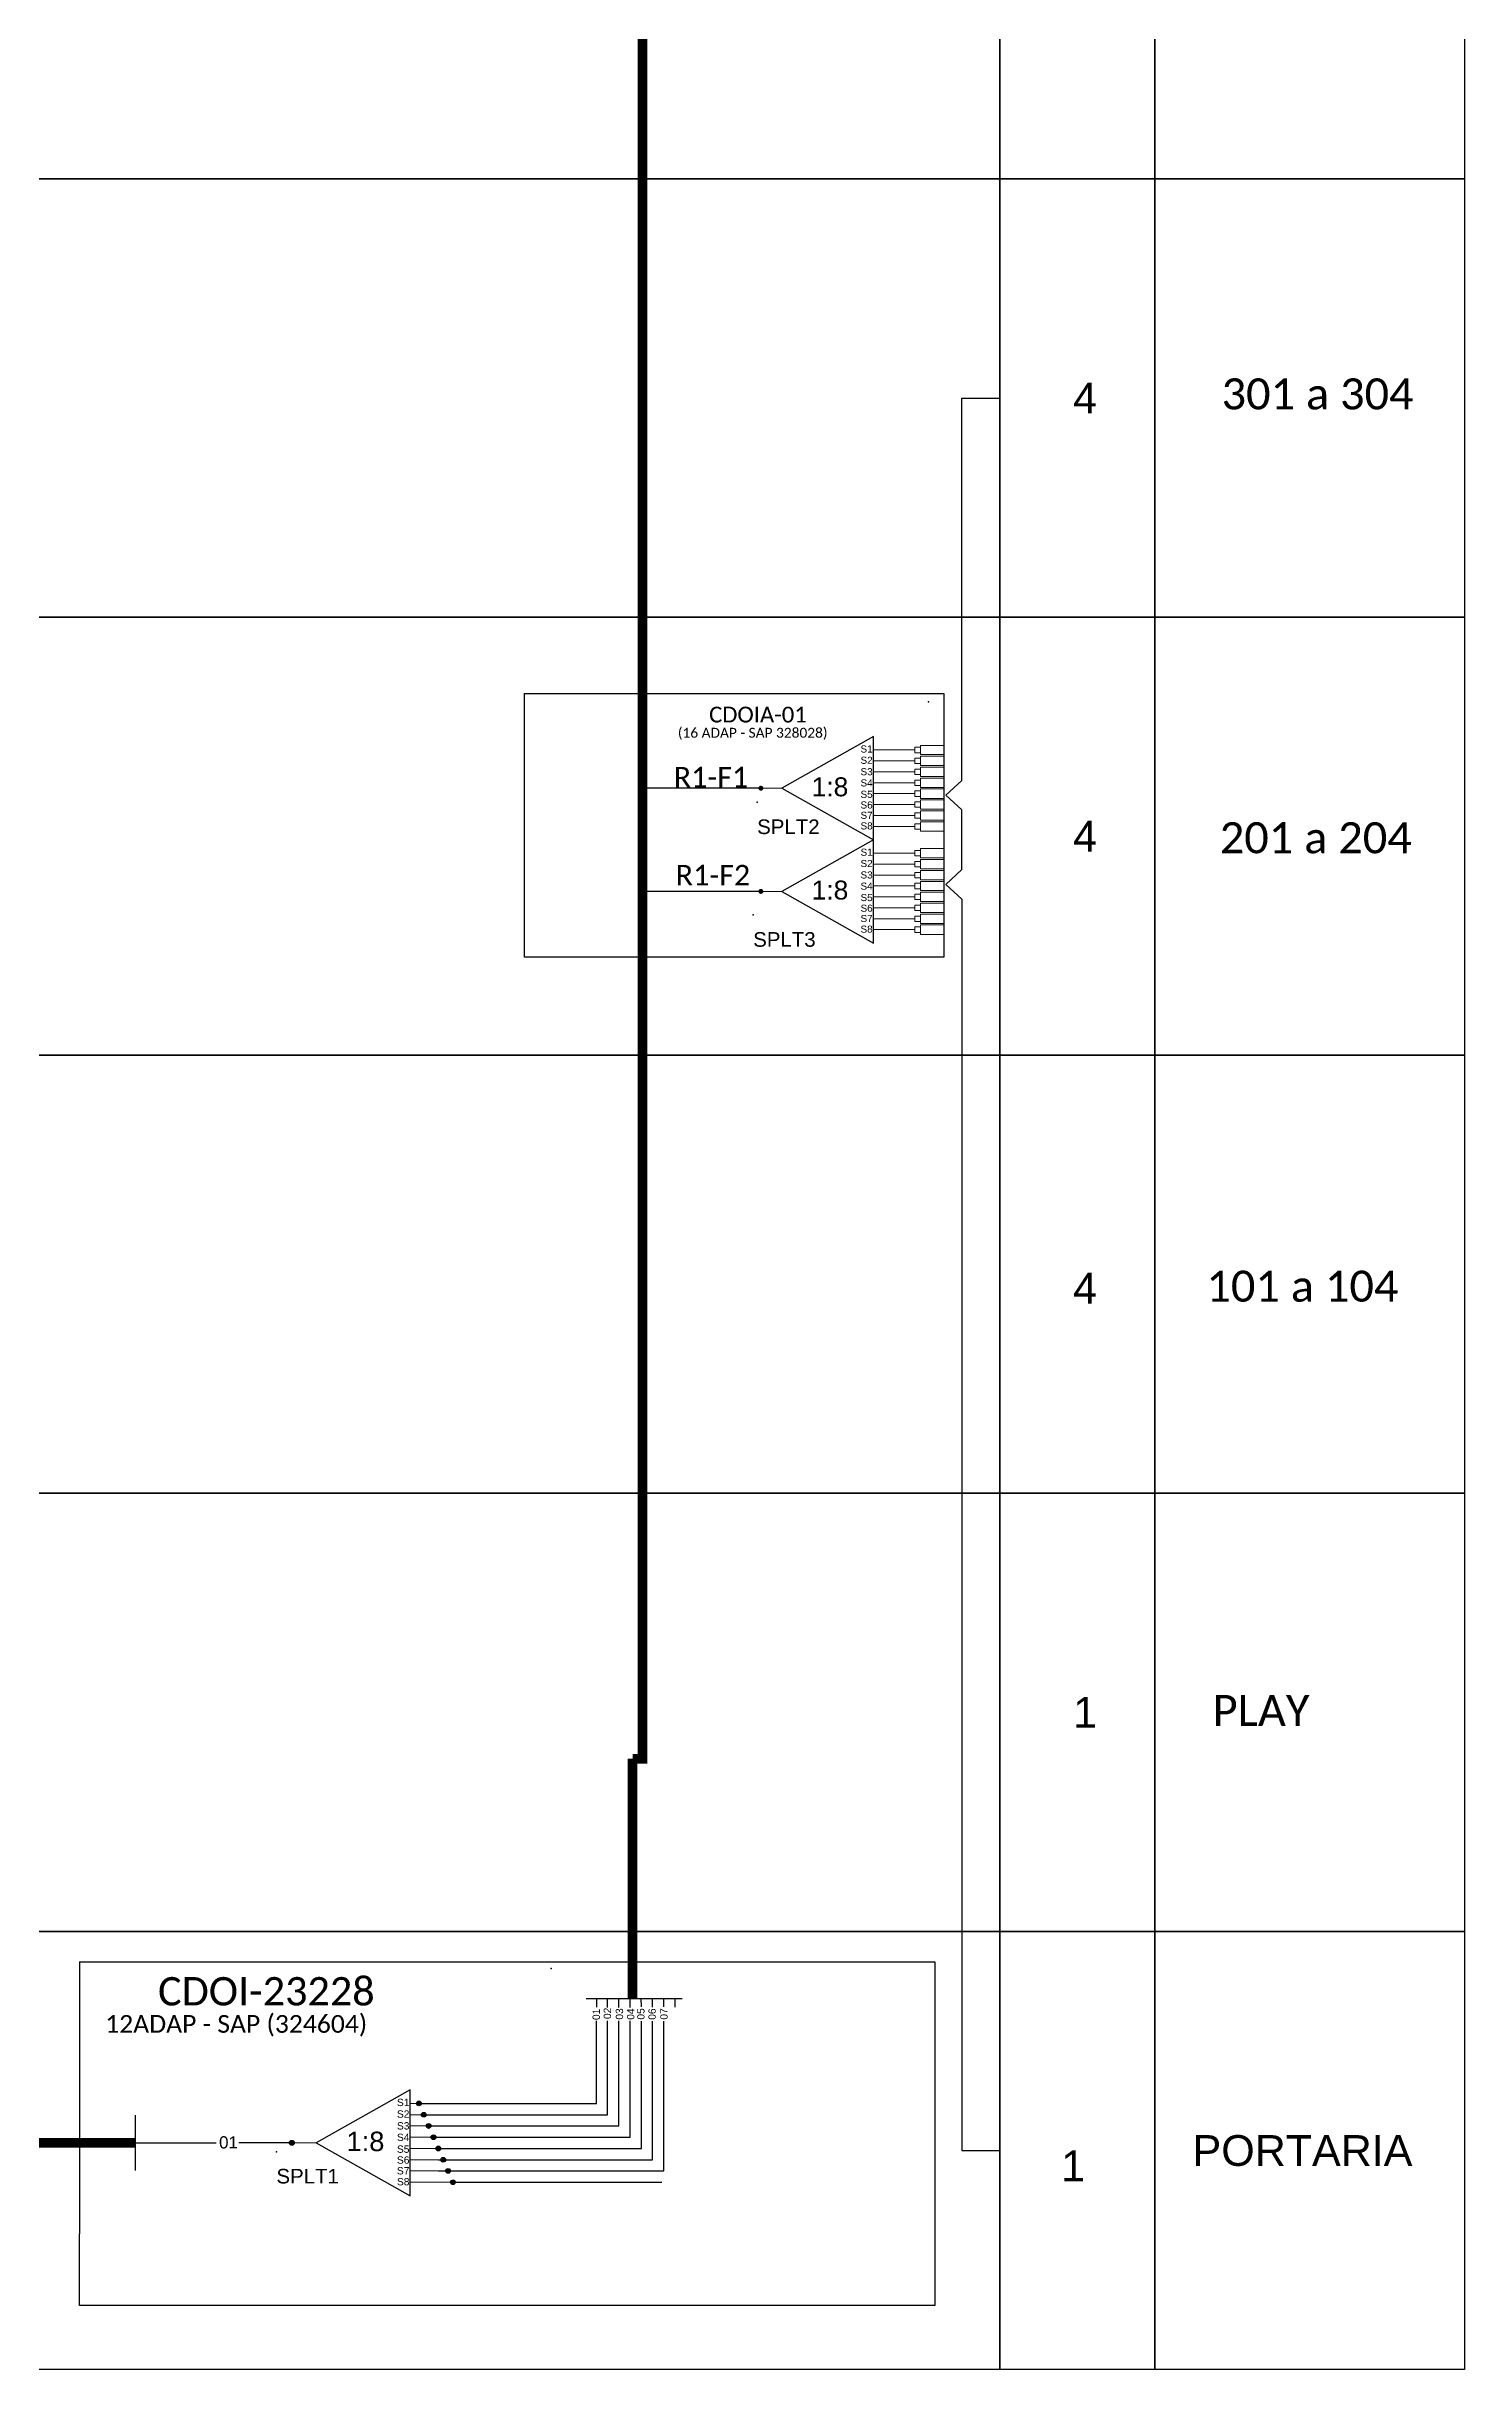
# Model space of a CAD drawing. Header units: metres. Extents: x -0.1 to 58.9, y -0.1 to 41.6.
# Drawn here: x 48.81 to 53, y 24.06 to 30.93 of the extents above; entities that cross this region are included whole.
import ezdxf
from ezdxf.enums import TextEntityAlignment as Align

# ---------------------------------------------------------------- set-up
doc = ezdxf.new("R2010")
doc.units = ezdxf.units.M
doc.styles.add('ARIAL', font='arial.ttf')
doc.styles.get("Standard").update_dxf_attribs({"font": 'arial.ttf'})
doc.styles.add('WMF-Calibri0', font='calibri.ttf')
doc.linetypes.add('RESERVA', pattern='A,0.5,-0.15,["RESERVA",Standard,S=0.18,R=0,X=0,Y=-0.1],-1.3', length=1.95)

# ---------------------------------------------------------------- blocks, each defined once
blk = doc.blocks.new('SPLT_1-8_DIV_DIR')
h = blk.add_hatch(color=3)
h.dxf.hatch_style = 1
edge = h.paths.add_edge_path()
edge.add_arc((12.77, 4.04), 0.242, 0, 360)
h = blk.add_hatch(color=3)
h.dxf.hatch_style = 1
edge = h.paths.add_edge_path()
edge.add_arc((13.27, 2.88), 0.242, 0, 360)
h = blk.add_hatch(color=3)
h.dxf.hatch_style = 1
edge = h.paths.add_edge_path()
edge.add_arc((13.77, 1.73), 0.242, 0, 360)
h = blk.add_hatch(color=3)
h.dxf.hatch_style = 1
edge = h.paths.add_edge_path()
edge.add_arc((14.27, 0.58), 0.242, 0, 360)
h = blk.add_hatch(color=3)
h.dxf.hatch_style = 1
edge = h.paths.add_edge_path()
edge.add_arc((14.77, -0.58), 0.242, 0, 360)
h = blk.add_hatch(color=3)
h.dxf.hatch_style = 1
edge = h.paths.add_edge_path()
edge.add_arc((15.27, -1.73), 0.242, 0, 360)
h = blk.add_hatch(color=3)
h.dxf.hatch_style = 1
edge = h.paths.add_edge_path()
edge.add_arc((15.77, -2.88), 0.242, 0, 360)
h = blk.add_hatch(color=3)
h.dxf.hatch_style = 1
edge = h.paths.add_edge_path()
edge.add_arc((16.27, -4.04), 0.242, 0, 360)
at = {"color": 1}
blk.add_lwpolyline([(11.89, 5.45), (2.22, 0), (11.89, -5.45), (11.89, 5.45)], dxfattribs=at)
at = {"color": 7, "lineweight": 0}
for points in [[(12.77, 4.04), (11.89, 4.04)], [(11.89, 2.88), (13.27, 2.88)], [(11.89, 1.73), (13.77, 1.73)], [(11.89, 0.58), (14.27, 0.58)], [(11.89, -0.58), (14.77, -0.58)], [(11.89, -1.73), (15.27, -1.73)], [(11.89, -2.88), (15.77, -2.88)], [(11.89, -4.04), (16.27, -4.04)]]:
    blk.add_lwpolyline(points, dxfattribs=at)
at = {"color": 1, "lineweight": 0}
blk.add_lwpolyline([(2.22, 0), (0, 0)], dxfattribs=at)
at = {"color": 3}
for centre in [(12.77, 4.04), (13.27, 2.88), (13.77, 1.73), (14.27, 0.58), (14.77, -0.58), (15.27, -1.73), (15.77, -2.88), (16.27, -4.04)]:
    blk.add_circle(centre, 0.242, dxfattribs=at)
at = {"color": 1, "style": 'ARIAL'}
for s, height, p in [('S1', 0.75, (10.52, 3.77)), ('S2', 0.75, (10.52, 2.58)), ('1:8', 2, (5.35, -0.85)), ('S3', 0.75, (10.52, 1.37)), ('S4', 0.75, (10.52, 0.19)), ('S5', 0.75, (10.52, -1.02)), ('S6', 0.75, (10.52, -2.14)), ('S7', 0.75, (10.52, -3.24)), ('S8', 0.75, (10.52, -4.36))]:
    blk.add_text(s, height=height, dxfattribs=at).set_placement(p)
blk = doc.blocks.new('A$C415C251F')
at = {"color": 3}
blk.add_point((0, 0), dxfattribs=at)
blk = doc.blocks.new('LEG_CDOIA8_C-SPLT_DIR')
at = {"color": 3}
blk.add_blockref('A$C415C251F', (0, 0), dxfattribs=at)
at = {"color": 1, "style": 'WMF-Calibri0', "flags": 4}
blk.add_attdef('CDO', (-26.84, -2.61), '', height=2, dxfattribs=at)
blk.add_attdef('MODELO', text='', height=1.5, dxfattribs=at).set_placement((-22.23, -4.54), align=Align.CENTER)
at = {"style": 'ARIAL', "flags": 4}
blk.add_attdef('SPLITAGEM', text='', height=1.5, dxfattribs=at).set_placement((-18.36, -12.59), align=Align.CENTER)
blk = doc.blocks.new('SPLITTER_')
blk.add_point((0, 0))
at = {"style": 'ARIAL', "flags": 4}
blk.add_attdef('SPLT', (0, -3.26), '', height=1.5, dxfattribs=at)
blk = doc.blocks.new('SPLT_1-8_SC-APC')
at = {"color": 1}
blk.add_lwpolyline([(-7.37, -2.1), (-17.04, -7.55), (-7.37, -13), (-7.37, -2.1)], dxfattribs=at)
at = {"color": 3, "lineweight": 0}
for points in [[(-2.99, -3.51), (-7.37, -3.51)], [(-7.37, -4.66), (-2.99, -4.66)], [(-2.41, -3.02), (-2.41, -4)], [(-2.41, -3.02), (0, -3.02)], [(-2.41, -4), (0, -4)], [(-2.41, -4.17), (-2.41, -5.16)], [(-2.41, -4.17), (0, -4.17)], [(-7.37, -5.82), (-2.99, -5.82)], [(-7.37, -6.97), (-2.99, -6.97)], [(-2.41, -5.16), (0, -5.16)], [(-2.41, -5.32), (-2.41, -6.31)], [(-2.41, -5.32), (0, -5.32)], [(-2.41, -6.31), (0, -6.31)], [(-2.41, -6.48), (-2.41, -7.46)], [(-2.41, -6.48), (0, -6.48)], [(-7.37, -8.12), (-2.99, -8.12)], [(-7.37, -9.28), (-2.99, -9.28)], [(-2.41, -7.46), (0, -7.46)], [(-2.41, -7.63), (-2.41, -8.62)], [(-2.41, -7.63), (0, -7.63)], [(-2.41, -8.62), (0, -8.62)], [(-2.41, -8.78), (-2.41, -9.77)], [(-2.41, -8.78), (0, -8.78)], [(-2.41, -9.77), (0, -9.77)], [(-7.37, -10.43), (-2.99, -10.43)], [(-7.37, -11.58), (-2.99, -11.58)], [(-2.41, -9.94), (-2.41, -10.92)], [(-2.41, -9.94), (0, -9.94)], [(-2.41, -10.92), (0, -10.92)], [(-2.41, -11.09), (-2.41, -12.08)], [(-2.41, -11.09), (0, -11.09)], [(-2.41, -12.08), (0, -12.08)]]:
    blk.add_lwpolyline(points, dxfattribs=at)
for points in [[(-2.99, -3.22), (-2.41, -3.22), (-2.41, -3.8), (-2.99, -3.8)], [(-2.99, -4.38), (-2.41, -4.38), (-2.41, -4.95), (-2.99, -4.95)], [(-2.99, -5.53), (-2.41, -5.53), (-2.41, -6.1), (-2.99, -6.1)], [(-2.99, -6.68), (-2.41, -6.68), (-2.41, -7.26), (-2.99, -7.26)], [(-2.99, -7.84), (-2.41, -7.84), (-2.41, -8.41), (-2.99, -8.41)], [(-2.99, -8.99), (-2.41, -8.99), (-2.41, -9.56), (-2.99, -9.56)], [(-2.99, -10.14), (-2.41, -10.14), (-2.41, -10.72), (-2.99, -10.72)], [(-2.99, -11.3), (-2.41, -11.3), (-2.41, -11.87), (-2.99, -11.87)]]:
    blk.add_lwpolyline(points, close=True, dxfattribs=at)
at = {"color": 1, "lineweight": 0}
blk.add_lwpolyline([(-17.04, -7.55), (-19.26, -7.55)], dxfattribs=at)
at = {"color": 1, "style": 'ARIAL'}
for s, height, p in [('S1', 0.75, (-8.74, -3.78)), ('S2', 0.75, (-8.74, -4.97)), ('1:8', 2, (-13.91, -8.4)), ('S3', 0.75, (-8.74, -6.18)), ('S4', 0.75, (-8.74, -7.36)), ('S5', 0.75, (-8.74, -8.57)), ('S6', 0.75, (-8.74, -9.69)), ('S7', 0.75, (-8.74, -10.78)), ('S8', 0.75, (-8.74, -11.9))]:
    blk.add_text(s, height=height, dxfattribs=at).set_placement(p)

msp = doc.modelspace()

# ---------------------------------------------------------------- hatches: boundary and pattern name
h = msp.add_hatch(color=3)
h.dxf.hatch_style = 1
edge = h.paths.add_edge_path()
edge.add_arc((50.9183, 28.7367), 0.00738, 0, 360)
h = msp.add_hatch(color=3)
h.dxf.hatch_style = 1
edge = h.paths.add_edge_path()
edge.add_arc((50.9183, 28.4317), 0.00738, 0, 360)
h = msp.add_hatch(color=3)
h.dxf.hatch_style = 1
edge = h.paths.add_edge_path()
edge.add_arc((49.5329, 24.733), 0.00738, 0, 360)

# ---------------------------------------------------------------- linework, layer by layer
at = {"color": 5, "const_width": 0.0288}
for points in [[(50.5687, 39.0426), (50.5687, 25.868), (50.5393, 25.868)], [(50.5393, 25.1599), (50.5393, 25.868)]]:
    msp.add_lwpolyline(points, dxfattribs=at)
for points in [[(45.1271, 31.8323), (51.6242, 31.8323), (51.6242, 30.5374), (45.1271, 30.5374)], [(51.6242, 31.8323), (52.0819, 31.8323), (52.0819, 30.5374), (51.6242, 30.5374)], [(52.0819, 31.8323), (52.9972, 31.8323), (52.9972, 30.5374), (52.0819, 30.5374)], [(45.1271, 30.5374), (51.6242, 30.5374), (51.6242, 29.2425), (45.1271, 29.2425)], [(51.6242, 30.5374), (52.0819, 30.5374), (52.0819, 29.2425), (51.6242, 29.2425)], [(52.0819, 30.5374), (52.9972, 30.5374), (52.9972, 29.2425), (52.0819, 29.2425)], [(45.1271, 29.2425), (51.6242, 29.2425), (51.6242, 27.9476), (45.1271, 27.9476)], [(51.6242, 29.2425), (52.0819, 29.2425), (52.0819, 27.9476), (51.6242, 27.9476)], [(52.0819, 29.2425), (52.9972, 29.2425), (52.9972, 27.9476), (52.0819, 27.9476)], [(45.1271, 27.9476), (51.6242, 27.9476), (51.6242, 26.6528), (45.1271, 26.6528)], [(51.6242, 27.9476), (52.0819, 27.9476), (52.0819, 26.6528), (51.6242, 26.6528)], [(52.0819, 27.9476), (52.9972, 27.9476), (52.9972, 26.6528), (52.0819, 26.6528)], [(45.1271, 26.6528), (51.6242, 26.6528), (51.6242, 25.3579), (45.1271, 25.3579)], [(51.6242, 26.6528), (52.0819, 26.6528), (52.0819, 25.3579), (51.6242, 25.3579)], [(52.0819, 26.6528), (52.9972, 26.6528), (52.9972, 25.3579), (52.0819, 25.3579)], [(45.1271, 25.3579), (51.6242, 25.3579), (51.6242, 24.063), (45.1271, 24.063)], [(51.6242, 25.3579), (52.0819, 25.3579), (52.0819, 24.063), (51.6242, 24.063)], [(52.0819, 25.3579), (52.9972, 25.3579), (52.9972, 24.063), (52.0819, 24.063)]]:
    msp.add_lwpolyline(points, close=True)
at = {"color": 3}
for points in [[(51.5116, 28.7593), (51.5116, 29.89), (51.6242, 29.89)], [(51.5116, 28.7593), (51.5116, 28.7593), (51.4645, 28.7159), (51.512, 28.6725), (51.512, 28.6725)], [(51.5116, 28.4961), (51.512, 28.6725)], [(51.5116, 28.4961), (51.5116, 28.4961), (51.4645, 28.4526), (51.512, 28.4092), (51.512, 28.4092)], [(51.512, 28.4092), (51.512, 24.7104), (51.6242, 24.7104)], [(49.0708, 24.733), (49.309, 24.733), (49.309, 24.733)], [(49.5255, 24.733), (49.376, 24.733)]]:
    msp.add_lwpolyline(points, dxfattribs=at)
at = {"color": 1}
for points in [[(50.2189, 29.0171), (50.2189, 28.2374)], [(50.2189, 29.0171), (51.4587, 29.0171), (51.4587, 28.2374)], [(51.4587, 28.2374), (50.2189, 28.2374)], [(48.9051, 25.268), (48.9051, 24.4636)], [(48.9051, 25.268), (51.4323, 25.268), (51.4323, 24.252)], [(49.0708, 24.6517), (49.0708, 24.8144)], [(51.4323, 24.445), (51.4323, 24.252), (48.9051, 24.252), (48.9051, 24.4636)]]:
    msp.add_lwpolyline(points, dxfattribs=at)
at = {"color": 5}
for points in [[(50.9183, 28.7367), (50.5687, 28.7367)], [(50.9183, 28.4317), (50.5687, 28.4317)], [(50.4026, 25.1599), (50.5431, 25.1599)], [(50.4323, 25.1599), (50.4323, 25.1338)], [(50.4653, 25.1331), (50.4653, 25.1599)], [(50.4654, 25.1335), (50.4654, 25.1599)], [(50.4986, 25.1331), (50.4986, 25.1599)], [(50.5318, 25.1331), (50.5318, 25.1599)], [(50.5393, 25.1599), (50.6858, 25.1599)], [(50.5652, 25.1347), (50.5651, 25.1599)], [(50.5984, 25.1342), (50.5984, 25.1599)], [(50.6316, 25.1347), (50.6316, 25.1599)], [(50.6648, 25.1342), (50.6648, 25.1599)], [(49.9512, 24.7496), (50.5321, 24.7496), (50.532, 25.0932)], [(49.9656, 24.7164), (50.5653, 24.7164), (50.5652, 25.093)], [(49.9656, 24.65), (50.6317, 24.65), (50.6316, 25.093)], [(49.9656, 24.6832), (50.5985, 24.6832), (50.5984, 25.0926)], [(50.4324, 24.8492), (50.4323, 25.0932)], [(50.4656, 24.816), (50.4655, 25.0932)], [(50.4988, 24.7828), (50.4988, 25.0932)], [(49.9149, 24.8492), (50.4324, 24.8492)], [(49.9293, 24.816), (50.4656, 24.816)], [(49.9368, 24.7828), (50.4988, 24.7828), (50.4988, 24.8045)], [(50.4324, 24.7828), (50.4324, 24.7828)], [(50.4656, 24.7828), (50.4656, 24.7828)]]:
    msp.add_lwpolyline(points, dxfattribs=at)
at = {"color": 1, "const_width": 0.0288}
msp.add_lwpolyline([(49.0708, 24.733), (46.5176, 24.733)], dxfattribs=at)
at = {"color": 8, "linetype": 'RESERVA', "ltscale": 0.1}
msp.add_lwpolyline([(50.0088, 24.6168), (50.6262, 24.6168)], dxfattribs=at)
at = {"color": 3}
msp.add_circle((49.5329, 24.733), 0.00738, dxfattribs=at)

# ---------------------------------------------------------------- block references
ref = msp.add_blockref('LEG_CDOIA8_C-SPLT_DIR', (51.4138, 28.992), dxfattribs=dict(at, xscale=0.02337073689600001, yscale=0.02337073689600001, zscale=0.02337073689600001))
ref.add_attrib('CDO', 'CDOIA-01', (50.7654, 28.931), dxfattribs={"color": 1, "height": 0.04674, "style": 'WMF-Calibri0'})
ref.add_attrib('MODELO', '(16 ADAP - SAP 328028)', dxfattribs={"color": 1, "height": 0.029213, "style": 'WMF-Calibri0'}).set_placement((50.8942, 28.886), align=Align.CENTER)
at = {"color": 3, "xscale": 0.0279936, "yscale": 0.0279936, "zscale": 0.0279936}
for p in [(51.4574, 28.948), (51.4574, 28.6429)]:
    msp.add_blockref('SPLT_1-8_SC-APC', p, dxfattribs=at)
ref = msp.add_blockref('SPLITTER_', (50.9074, 28.6951), dxfattribs=dict(xscale=0.02880000000000655, yscale=0.02880000000000655, zscale=0.02880000000000655))
ref.add_attrib('SPLT', 'SPLT2', (50.9074, 28.6012), dxfattribs={"height": 0.0432, "style": 'ARIAL'})
ref = msp.add_blockref('SPLITTER_', (50.8957, 28.3621), dxfattribs=dict(xscale=0.02880000000000655, yscale=0.02880000000000655, zscale=0.02880000000000655))
ref.add_attrib('SPLT', 'SPLT3', (50.8957, 28.2681), dxfattribs={"height": 0.0432, "style": 'ARIAL'})
at = {"color": 3}
ref = msp.add_blockref('LEG_CDOIA8_C-SPLT_DIR', (50.2991, 25.2484), dxfattribs=dict(at, xscale=0.04187078786379941, yscale=0.04187078786379941, zscale=0.04187078786379941))
ref.add_attrib('CDO', 'CDOI-23228', (49.1374, 25.1391), dxfattribs={"color": 1, "height": 0.08374, "style": 'WMF-Calibri0'})
ref.add_attrib('MODELO', '12ADAP - SAP (324604)', dxfattribs={"color": 1, "height": 0.052338, "style": 'WMF-Calibri0'}).set_placement((49.3683, 25.0584), align=Align.CENTER)
at = {"xscale": 0.02880000000000655, "yscale": 0.02880000000000655, "zscale": 0.02880000000000655}
msp.add_blockref('SPLT_1-8_DIV_DIR', (49.5402, 24.733), dxfattribs=at)
ref = msp.add_blockref('SPLITTER_', (49.4872, 24.7069), dxfattribs=dict(xscale=0.02880000000000655, yscale=0.02880000000000655, zscale=0.02880000000000655))
ref.add_attrib('SPLT', 'SPLT1', (49.4872, 24.6129), dxfattribs={"height": 0.0432, "style": 'ARIAL'})

# ---------------------------------------------------------------- texts
at = {"style": 'WMF-Calibri0'}
for s, p in [('301 a 304', (52.2794, 29.8564)), ('201 a 204', (52.2741, 28.5445)), ('101 a 104', (52.2346, 27.2192)), ('PLAY', (52.253, 25.965))]:
    msp.add_text(s, height=0.09163, dxfattribs=at).set_placement(p)
at = {"color": 5, "style": 'WMF-Calibri0'}
for s, p in [('R1-F1', (50.6608, 28.7389)), ('R1-F2', (50.6666, 28.4493))]:
    msp.add_text(s, height=0.06084, dxfattribs=at).set_placement(p)
at = {"style": 'ARIAL'}
for s, p in [('02', (50.4648, 25.1157)), ('01', (50.4318, 25.1127)), ('03', (50.5005, 25.1139)), ('04', (50.5336, 25.1135)), ('05', (50.5638, 25.1139)), ('06', (50.5969, 25.1135)), ('07', (50.632, 25.1139))]:
    msp.add_text(s, height=0.0216, rotation=90, dxfattribs=at).set_placement(p, align=Align.MIDDLE_CENTER)
msp.add_text('01', height=0.036, dxfattribs=at).set_placement((49.3456, 24.7345), align=Align.MIDDLE_CENTER)
at = {"style": 'ARIAL', "flags": 12}
for tag, text, height, p in [('4', 'XX', 0.09096, (51.8763, 29.89)), ('4', 'XX', 0.09096, (51.8763, 28.5951)), ('4', 'XX', 0.09096, (51.8763, 27.2592)), ('1', '0', 0.091, (51.8763, 26.0053)), ('PORTARIA', 'XX', 0.09096, (52.5185, 24.7104)), ('1', 'XX', 0.09096, (51.841, 24.665))]:
    msp.add_attdef(tag, text=text, height=height, dxfattribs=at).set_placement(p, align=Align.MIDDLE_CENTER)

doc.saveas('drawing.dxf')
